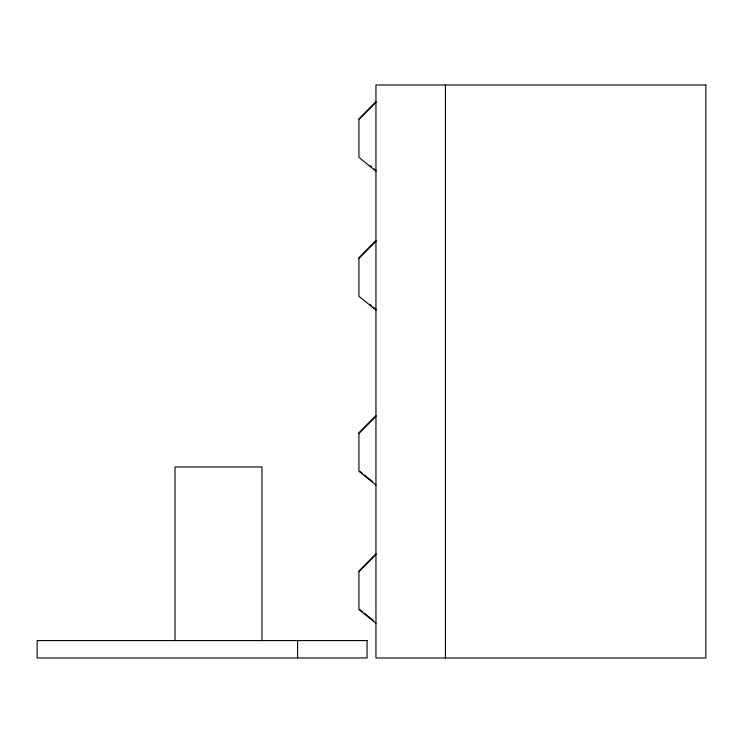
<?xml version="1.0" encoding="UTF-8"?>
<svg xmlns="http://www.w3.org/2000/svg" width="743" height="743" viewBox="0 0 743 743"><rect width="100%" height="100%" fill="white"/><g stroke="black" fill="none" stroke-linecap="round" stroke-linejoin="round"><path stroke-width="1.11" d="M375.949 101.67L358.925 118.861L358.925 157.377L375.949 171.122M358.925 119.558L375.949 102.367M375.949 240.583L358.925 257.765L358.925 296.281L375.949 310.035M358.925 258.462L375.949 241.271M375.949 415.606L358.925 432.788L358.925 471.303L375.949 485.058M358.925 433.485L375.949 416.294M375.949 553.814L358.925 571.005L358.925 609.52L375.949 623.266M358.925 571.701L375.949 554.51M369.68 165.364L371.472 166.813M374.156 168.986L375.949 170.435M369.68 304.277L371.472 305.717M373.255 307.165L375.949 309.339M359.826 471.331L362.51 473.505M364.302 474.953L372.364 481.464M359.826 609.548L362.51 611.721M364.302 613.17L373.255 620.405M445.401 85.008L445.401 657.992M297.599 640.596L297.599 657.964M261.973 640.596L261.973 466.966L175.004 466.966L175.004 640.596M705.85 85.008L375.949 85.008L375.949 657.992L705.85 657.992L705.85 85.008M367.051 640.596L37.15 640.596L37.15 657.964L367.051 657.964L367.051 640.596"/></g></svg>
